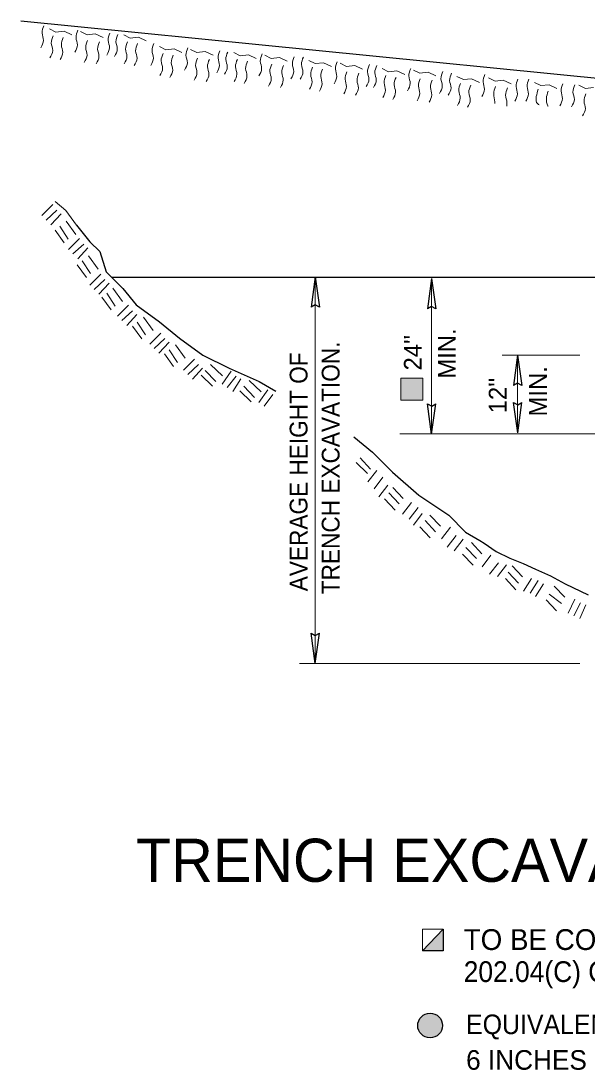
# Model space of a CAD drawing. Extents: x 701 to 1070, y -298 to -22.
# Drawn here: x 856.6 to 891.6, y -228.1 to -163.3 of the extents above; entities that cross this region are included whole.
import ezdxf

# ---------------------------------------------------------------- set-up
doc = ezdxf.new("R2010")
doc.units = 0
doc.header["$LTSCALE"] = 0.62
doc.layers.add('1', color=7, linetype='Continuous', lineweight=13)

msp = doc.modelspace()

# ---------------------------------------------------------------- hatches: boundary and pattern name
at = {"layer": '1'}
for points in [[(881.4598, -186.7315), (880.1063, -186.7315), (880.1063, -185.377), (881.4598, -185.377)], [(881.4449, -220.7435), (882.7156, -219.4063), (882.718, -220.7435)], [(882.6742, -225.3611, 1), (881.1433, -225.3611, 1)]]:
    msp.add_hatch(color=256, dxfattribs=at).paths.add_polyline_path(points)

# ---------------------------------------------------------------- linework, layer by layer
at = {"layer": '1', "lineweight": 25}
for p, q in [((856.6248, -163.3207), (959.4327, -173.5342)), ((862.233, -179.1347), (947.0288, -179.1347)), ((874.8088, -179.1255), (874.5514, -180.9987)), ((874.8088, -179.1255), (875.0663, -180.9987)), ((882.002, -179.2209), (881.7446, -181.0942)), ((882.002, -179.2209), (882.2594, -181.0942)), ((887.3185, -183.9657), (887.0611, -185.839)), ((887.3185, -183.9657), (887.5759, -185.839)), ((882.0038, -188.8428), (881.7464, -186.9696)), ((882.0038, -188.8428), (882.2613, -186.9696)), ((887.3203, -188.7571), (887.0629, -186.8837)), ((887.3203, -188.7571), (887.5778, -186.8837)), ((874.8107, -203.0084), (874.5533, -201.1351)), ((874.8107, -203.0084), (875.0681, -201.1351))]:
    msp.add_line(p, q, dxfattribs=at)
at = {"layer": '1'}
for p, q in [((860.3125, -163.979), (860.7092, -164.1775)), ((860.7092, -164.1775), (861.2193, -164.1208)), ((861.2193, -164.1208), (861.701, -164.3477)), ((867.1061, -165.0732), (867.5028, -165.2716)), ((867.5028, -165.2716), (868.0128, -165.2149)), ((868.0128, -165.2149), (868.4946, -165.4418)), ((871.6967, -165.4418), (872.0933, -165.6402)), ((872.0933, -165.6402), (872.6034, -165.5837)), ((872.6034, -165.5837), (873.0852, -165.8105)), ((876.3439, -165.9239), (876.7405, -166.1223)), ((876.7405, -166.1223), (877.2507, -166.0657)), ((877.2507, -166.0657), (877.7323, -166.2926)), ((880.8778, -166.3493), (881.2745, -166.5477)), ((881.2745, -166.5477), (881.7846, -166.4912)), ((881.7846, -166.4912), (882.2663, -166.718)), ((885.5251, -166.8314), (885.9217, -167.0298)), ((885.9217, -167.0298), (886.4318, -166.9732)), ((886.4318, -166.9732), (886.9135, -167.2001)), ((891.1073, -167.2851), (891.504, -167.4835)), ((891.504, -167.4835), (892.0142, -167.4268)), ((857.9123, -175.3434), (858.5927, -174.6632)), ((858.1818, -175.6128), (858.8485, -175.0006)), ((858.4801, -175.9112), (859.1059, -175.2308)), ((859.0285, -175.9977), (859.5455, -176.7868)), ((859.4135, -175.6898), (860.0121, -176.5062)), ((858.7303, -176.2382), (859.3017, -177.0275)), ((859.5674, -177.4411), (860.2478, -176.7609)), ((859.8369, -177.7106), (860.5036, -177.0982)), ((860.1353, -178.0088), (860.761, -177.3287)), ((860.4046, -178.134), (860.9216, -178.9232)), ((860.7896, -177.826), (861.3882, -178.6424)), ((860.1063, -178.3746), (860.6777, -179.1637)), ((860.8763, -179.6352), (861.5565, -178.9548)), ((861.1456, -179.9047), (861.8123, -179.2923)), ((862.233, -179.1347), (863.2723, -179.1347)), ((865.2065, -179.1347), (869.0555, -179.1347)), ((874.8098, -203.0087), (874.8098, -179.1251)), ((882.0029, -188.8432), (882.0029, -179.2205)), ((861.4438, -180.2029), (862.0698, -179.5225)), ((862.3099, -179.8277), (862.9085, -180.6439)), ((861.6268, -180.3761), (862.1981, -181.1652)), ((861.925, -180.1354), (862.442, -180.9247)), ((862.589, -181.5597), (863.2694, -180.8794)), ((862.8584, -181.8292), (863.5252, -181.2169)), ((863.1568, -182.1274), (863.7827, -181.4471)), ((863.8112, -181.9254), (864.3281, -182.7145)), ((864.1961, -181.6174), (864.7948, -182.4338)), ((863.5128, -182.1659), (864.0841, -182.9551)), ((864.5809, -183.2727), (865.2613, -182.5922)), ((864.8503, -183.542), (865.5171, -182.9297)), ((865.1487, -183.8402), (865.7744, -183.1599)), ((866.1688, -183.3207), (866.7673, -184.137)), ((865.4854, -183.8692), (866.0569, -184.6582)), ((865.7838, -183.6286), (866.3008, -184.4177)), ((891.1685, -183.9653), (886.3571, -183.9653)), ((887.3194, -183.9653), (887.3194, -188.7574)), ((866.6595, -184.8796), (867.3398, -184.1993)), ((866.9288, -185.149), (867.5956, -184.5367)), ((868.3435, -184.5332), (869.0746, -185.2329)), ((867.2273, -185.4473), (867.853, -184.7669)), ((867.7661, -185.1875), (868.4657, -185.8652)), ((868.0163, -184.8988), (868.6623, -185.586)), ((869.0556, -185.7457), (869.6073, -184.9576)), ((869.3731, -185.967), (869.9234, -185.2482)), ((869.7195, -186.2075), (870.2175, -185.4289)), ((870.4026, -185.8804), (871.0487, -186.5676)), ((870.7298, -185.5147), (871.461, -186.2145)), ((870.1523, -186.169), (870.8522, -186.8468)), ((871.3263, -186.8812), (871.8782, -186.0929)), ((871.644, -187.1025), (872.1942, -186.3837)), ((904.614, -188.8209), (880.0411, -188.8209)), ((877.5811, -190.3067), (878.2273, -190.994)), ((877.3311, -190.5953), (878.0308, -191.2732)), ((878.0693, -191.792), (878.6194, -191.0733)), ((878.4473, -192.212), (878.9975, -191.4933)), ((878.7413, -192.7161), (879.2915, -191.9974)), ((879.6038, -192.1261), (880.25, -192.8134)), ((879.0998, -192.8402), (879.7459, -193.5275)), ((879.3518, -192.4622), (879.9979, -193.1494)), ((880.2018, -193.7847), (880.7523, -193.0662)), ((880.622, -194.0787), (881.1723, -193.3602)), ((880.874, -194.4568), (881.4243, -193.7382)), ((881.6036, -194.175), (882.2496, -194.8623)), ((881.8976, -193.839), (882.5437, -194.5262)), ((881.2675, -194.5532), (881.9136, -195.2405)), ((882.6163, -195.3002), (883.1667, -194.5817)), ((882.9699, -195.8108), (883.5202, -195.0923)), ((883.4019, -196.0465), (883.9523, -195.328)), ((884.4607, -195.5362), (885.1068, -196.2235)), ((883.9147, -196.2502), (884.5608, -196.9376)), ((884.1247, -195.8302), (884.7708, -196.5175)), ((885.1157, -197.0328), (885.6659, -196.3143)), ((885.5778, -197.4948), (886.128, -196.7763)), ((886.0818, -197.6208), (886.6321, -196.9024)), ((886.7228, -197.3602), (887.3689, -198.0475)), ((886.9811, -196.9643), (887.6272, -197.6517)), ((886.5611, -197.7625), (887.2072, -198.4498)), ((887.6699, -198.5348), (888.1682, -197.7563)), ((888.09, -198.6609), (888.5882, -197.8824)), ((888.426, -198.8709), (888.9243, -198.0924)), ((889.5854, -198.2245), (890.2315, -198.9118)), ((889.2633, -198.7267), (890.0188, -199.2911)), ((889.0813, -199.0646), (889.7274, -199.7519)), ((890.4372, -199.8909), (890.8438, -199.0193)), ((890.7836, -200.0546), (891.2006, -199.2515)), ((891.1685, -200.2277), (891.524, -199.3747)), ((891.1685, -203.0087), (873.8474, -203.0087))]:
    msp.add_line(p, q, dxfattribs=at)
for points in [[(858.3856, -163.8089), (858.7823, -164.0073), (859.2923, -163.9507), (859.7741, -164.1776)], [(862.9762, -164.1776), (863.3728, -164.376), (863.8829, -164.3193), (864.3646, -164.5462)], [(865.1792, -164.903), (865.5758, -165.1015), (866.0859, -165.0448), (866.5677, -165.2717)], [(869.7698, -165.2717), (870.1664, -165.4702), (870.6765, -165.4135), (871.1583, -165.6404)], [(874.417, -165.7537), (874.8136, -165.9522), (875.3238, -165.8956), (875.8054, -166.1224)], [(878.9509, -166.2642), (879.3475, -166.4627), (879.8577, -166.4061), (880.3393, -166.6329)], [(883.5698, -166.7464), (883.9664, -166.9449), (884.4766, -166.8882), (884.9583, -167.1151)], [(888.3588, -167.1151), (888.7554, -167.3136), (889.2655, -167.2569), (889.7473, -167.4838)], [(860.0486, -175.9304), (859.3943, -175.0257), (858.7398, -174.4677)]]:
    msp.add_lwpolyline(points, dxfattribs=at)
at = {"layer": '1', "lineweight": 25}
for points in [[(860.0486, -175.9304), (860.8763, -176.9503), (861.492, -177.5663), (861.8962, -178.8172), (862.9162, -179.8372), (863.7438, -180.8572), (865.1872, -181.8966), (866.4188, -182.9165), (867.8623, -183.9558), (869.4983, -184.7642), (871.3456, -185.5917), (872.3803, -186.1896)], [(875.0663, -180.9987), (874.8062, -180.8538), (874.5514, -180.9987)], [(882.2594, -181.0942), (881.9993, -180.9492), (881.7446, -181.0942)], [(887.5759, -185.839), (887.3158, -185.6941), (887.0611, -185.839)], [(881.7464, -186.9696), (882.0065, -187.1145), (882.2613, -186.9696)], [(887.0629, -186.8837), (887.323, -187.0287), (887.5778, -186.8837)], [(877.1886, -189.0112), (878.3509, -189.9409), (879.5828, -191.1919), (881.2186, -192.6161), (883.0662, -193.8478), (884.1054, -194.8871), (884.9908, -195.4067), (885.2409, -195.58), (885.9915, -196.0803), (886.8383, -196.5037), (887.6659, -196.831), (888.4164, -197.1774), (889.3403, -197.5814), (890.264, -198.0818), (891.6689, -198.7555)], [(874.5533, -201.1351), (874.8133, -201.28), (875.0681, -201.1351)]]:
    msp.add_lwpolyline(points, dxfattribs=at)
at = {"layer": '1'}
for points in [[(881.4598, -186.7315), (880.1063, -186.7315), (880.1063, -185.377), (881.4598, -185.377)], [(882.718, -220.7435), (881.439, -220.7435), (881.439, -219.4063), (882.718, -219.4063)]]:
    msp.add_lwpolyline(points, close=True, dxfattribs=at)
at = {"layer": '1', "lineweight": 25}
msp.add_lwpolyline([(881.4449, -220.7435), (882.7156, -219.4063), (882.718, -220.7435)], close=True, dxfattribs=at)
msp.add_circle((881.9088, -225.3611), 0.7654, dxfattribs=at)
at = {"layer": '1'}
for points in [[(858.0455, -163.6103), (857.9322, -164.0641), (858.0172, -164.5178), (857.8471, -164.9716)], [(860.1423, -163.8938), (860.0291, -164.3476), (860.114, -164.8013), (859.944, -165.2551)], [(858.6123, -164.2342), (858.499, -164.688), (858.5839, -165.1417), (858.4139, -165.5955)], [(859.2356, -164.3476), (859.1223, -164.8013), (859.2073, -165.2551), (859.0373, -165.7088)], [(860.7375, -164.5177), (860.6242, -164.9715), (860.7092, -165.4252), (860.5391, -165.879)], [(862.1259, -164.064), (862.0127, -164.5177), (862.0976, -164.9715), (861.9276, -165.4252)], [(862.6078, -164.1492), (862.4944, -164.6029), (862.5794, -165.0567), (862.4093, -165.5104)], [(861.4742, -164.6028), (861.3609, -165.0566), (861.4458, -165.5103), (861.2758, -165.9641)], [(863.2028, -164.6029), (863.0895, -165.0567), (863.1745, -165.5104), (863.0045, -165.9642)], [(863.8262, -164.7162), (863.7128, -165.17), (863.7978, -165.6237), (863.6278, -166.0775)], [(864.8391, -164.7045), (864.7258, -165.1582), (864.8108, -165.612), (864.6408, -166.0657)], [(866.936, -164.988), (866.8227, -165.4417), (866.9077, -165.8955), (866.7376, -166.3492)], [(868.9195, -165.1581), (868.8063, -165.6118), (868.8913, -166.0656), (868.7212, -166.5193)], [(865.4058, -165.3283), (865.2926, -165.7821), (865.3775, -166.2358), (865.2075, -166.6896)], [(866.0292, -165.4417), (865.9159, -165.8955), (866.0008, -166.3492), (865.8308, -166.803)], [(867.5311, -165.6118), (867.4178, -166.0656), (867.5028, -166.5193), (867.3327, -166.9731)], [(868.2678, -165.6969), (868.1545, -166.1507), (868.2395, -166.6044), (868.0694, -167.0582)], [(869.4013, -165.2432), (869.288, -165.697), (869.373, -166.1507), (869.203, -166.6045)], [(869.9964, -165.697), (869.8832, -166.1507), (869.9681, -166.6045), (869.7981, -167.0582)], [(870.6198, -165.8104), (870.5065, -166.2642), (870.5914, -166.7179), (870.4214, -167.1717)], [(871.5265, -165.3567), (871.4133, -165.8104), (871.4983, -166.2642), (871.3282, -166.7179)], [(873.5101, -165.5268), (873.3968, -165.9806), (873.4818, -166.4343), (873.3118, -166.8881)], [(874.0769, -165.5552), (873.9636, -166.009), (874.0486, -166.4627), (873.8785, -166.9165)], [(876.1738, -165.8387), (876.0605, -166.2925), (876.1454, -166.7462), (875.9754, -167.2)], [(872.1217, -165.9806), (872.0083, -166.4343), (872.0933, -166.8881), (871.9233, -167.3418)], [(872.8583, -166.0656), (872.7451, -166.5193), (872.83, -166.9731), (872.66, -167.4268)], [(874.6437, -166.1791), (874.5303, -166.6328), (874.6153, -167.0866), (874.4453, -167.5403)], [(875.267, -166.2925), (875.1537, -166.7462), (875.2387, -167.2), (875.0687, -167.6537)], [(876.7688, -166.4627), (876.6556, -166.9164), (876.7405, -167.3702), (876.5705, -167.8239)], [(878.1573, -166.0089), (878.044, -166.4627), (878.129, -166.9164), (877.959, -167.3702)], [(878.6108, -166.0657), (878.4975, -166.5195), (878.5825, -166.9732), (878.4124, -167.427)], [(880.7077, -166.2642), (880.5944, -166.7179), (880.6793, -167.1717), (880.5093, -167.6254)], [(882.6913, -166.4343), (882.578, -166.8881), (882.6629, -167.3418), (882.4929, -167.7956)], [(877.5056, -166.5477), (877.3923, -167.0014), (877.4773, -167.4552), (877.3073, -167.9089)], [(879.1776, -166.6896), (879.0643, -167.1433), (879.1493, -167.5971), (878.9793, -168.0508)], [(879.8009, -166.803), (879.6876, -167.2567), (879.7726, -167.7105), (879.6026, -168.1642)], [(881.3028, -166.8881), (881.1895, -167.3418), (881.2745, -167.7956), (881.1044, -168.2493)], [(882.0395, -166.9731), (881.9263, -167.4268), (882.0112, -167.8806), (881.8412, -168.3343)], [(883.2298, -166.5479), (883.1164, -167.0017), (883.2014, -167.4554), (883.0313, -167.9092)], [(885.2983, -166.6328), (885.185, -167.0866), (885.2699, -167.5403), (885.0999, -167.9941)], [(887.3385, -166.9164), (887.2252, -167.3702), (887.3102, -167.8239), (887.1401, -168.2777)], [(888.0187, -166.9166), (887.9053, -167.3703), (887.9903, -167.8241), (887.8203, -168.2778)], [(883.7965, -167.1717), (883.6832, -167.6255), (883.7682, -168.0792), (883.5981, -168.533)], [(884.4198, -167.2852), (884.3065, -167.7389), (884.3915, -168.1927), (884.2214, -168.6464)], [(885.95, -167.3702), (885.8368, -167.8239), (885.9076, -168.3061), (885.9076, -168.4195)], [(886.6868, -167.4552), (886.5734, -167.9089), (886.6584, -168.3627), (886.6443, -168.5897)], [(888.5854, -167.5404), (888.4722, -167.9942), (888.5571, -168.4479), (888.6562, -168.5046)], [(889.2088, -167.6538), (889.0955, -168.1076), (889.1804, -168.5613), (889.1947, -168.5897)], [(890.1155, -167.2001), (890.0023, -167.6538), (890.0872, -168.1076), (889.9172, -168.5613)], [(890.8523, -167.2568), (890.739, -167.7106), (890.8239, -168.1643), (890.6539, -168.6181)], [(891.5323, -167.8237), (891.419, -168.2775), (891.504, -168.7312), (891.334, -169.185)]]:
    msp.add_spline(points, degree=3, dxfattribs=at)

# ---------------------------------------------------------------- texts
for s, p in [('MIN.', (883.498, -185.4095)), ("24''", (881.3919, -184.9063)), ('MIN.', (889.1233, -187.7438)), ("12''", (886.6357, -187.5508))]:
    msp.add_text(s, height=1.1, rotation=90, dxfattribs=at).set_placement(p)
at = {"layer": '1', "width": 0.95}
for s, p in [('TRENCH EXCAVATION.', (876.3115, -198.7242)), ('AVERAGE HEIGHT OF', (874.3321, -198.5399))]:
    msp.add_text(s, height=1.1, rotation=90, dxfattribs=at).set_placement(p)
at = {"layer": '1'}
for s, height, p in [('TRENCH EXCAVATION IN EMBANKMENT SECTIONS', 2.667, (863.7275, -216.4887)), ('TO BE COMPACTED IN ACCORDANCE WITH SUBSECTION', 1.283, (883.9849, -220.6946)), ('6 INCHES OF BEDDING MATERIAL BELOW PIPE CONDUIT.', 1.21, (884.1343, -228.0922))]:
    msp.add_text(s, height=height, dxfattribs=at).set_placement(p)
at = {"layer": '1', "width": 0.95}
for s, height, p in [('202.04(C) OF THE CURRENT STANDARD SPECIFICATIONS.', 1.283, (883.9849, -222.6746)), ('EQUIVALENT PIPE SIZES 66 INCHES AND LARGER REQUIRE', 1.21, (884.1343, -225.8925))]:
    msp.add_text(s, height=height, dxfattribs=at).set_placement(p)

doc.saveas('drawing.dxf')
